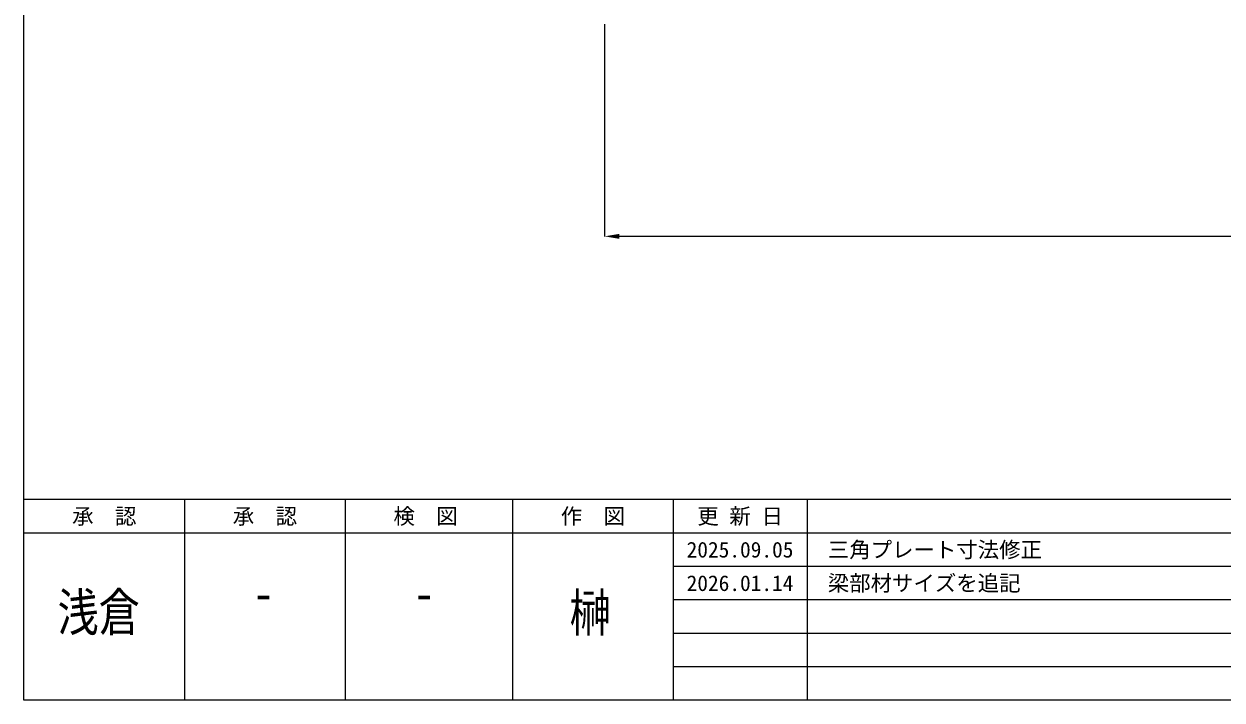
# Model space of a CAD drawing. Units: millimetres, scale not verified. Extents: x -13484 to 18716, y -23100 to 23100.
# Drawn here: x -13484 to -6324, y -23100 to -19060 of the extents above; entities that cross this region are included whole.
import ezdxf
from ezdxf.enums import TextEntityAlignment as Align

# ---------------------------------------------------------------- set-up
doc = ezdxf.new("R2010")
doc.units = ezdxf.units.MM
doc.header["$LTSCALE"] = 150
doc.layers.add('0-A_図面枠', color=7, linetype='Continuous', lineweight=18)
doc.layers.add('0-B_寸法', color=3, linetype='Continuous', lineweight=18)
doc.styles.add('ＭＳ ゴシック', font='')
doc.styles.get('ＭＳ ゴシック').set_extended_font_data('MS Gothic')

msp = doc.modelspace()

# ---------------------------------------------------------------- linework, layer by layer
at = {"layer": '0-A_図面枠'}
for p, q in [((-13484.2, -21900), (18715.8, -21900)), ((-12524.2, -21900), (-12524.2, -23100)), ((-11564.2, -21900), (-11564.2, -23100)), ((-10564.2, -21900), (-10564.2, -23100)), ((-9604.2, -21900), (-9604.2, -23100)), ((-8804.2, -21900), (-8804.2, -23100)), ((-13484.2, -22100), (-724.2, -22100)), ((-9604.2, -22300), (-724.2, -22300)), ((-9604.2, -22500), (-724.2, -22500)), ((-9604.2, -22700), (-724.2, -22700)), ((-9604.2, -22900), (-724.2, -22900))]:
    msp.add_line(p, q, dxfattribs=at)
msp.add_lwpolyline([(-13484.2, -900), (18715.8, -900), (18715.8, -23100), (-13484.2, -23100)], close=True, dxfattribs=at)
at = {"layer": '0-B_寸法'}
for p, q in [((-10014.2, -19061), (-10014.2, -20330.5)), ((4397.8, -20329.5), (-9926.2, -20329.5))]:
    msp.add_line(p, q, dxfattribs=at)
at = {"layer": '0-B_寸法', "color": 91}
msp.add_solid([(-9926.2, -20314.9), (-10014.2, -20329.5), (-9926.2, -20344.2)], dxfattribs=at)

# ---------------------------------------------------------------- texts
at = {"layer": '0-A_図面枠', "style": 'ＭＳ ゴシック'}
for s, p in [('承\u3000認', (-13196.2, -22076.8)), ('承\u3000認', (-12236.2, -22076.8)), ('検\u3000図', (-11276.2, -22076.8)), ('作\u3000図', (-10276.2, -22076.8)), ('更 新 日', (-9460.2, -22076.8)), ('2025.09.05', (-9524.2, -22276.8)), ('三角プレート寸法修正 ', (-8680.6, -22276.8)), ('2026.01.14', (-9524.2, -22476.8)), ('梁部材サイズを追記', (-8680.6, -22476.8))]:
    msp.add_text(s, height=93.84, dxfattribs=at).set_placement(p, align=Align.BOTTOM_LEFT)
at = {"layer": '0-A_図面枠', "style": 'ＭＳ ゴシック', "width": 0.8}
for s, p in [('浅倉', (-13283.4, -22755.5)), ('-', (-12114, -22641.6)), ('-', (-11154, -22641.6)), ('榊', (-10223.8, -22758.2))]:
    msp.add_text(s, height=225.2, dxfattribs=at).set_placement(p, align=Align.BOTTOM_LEFT)

doc.saveas('drawing.dxf')
